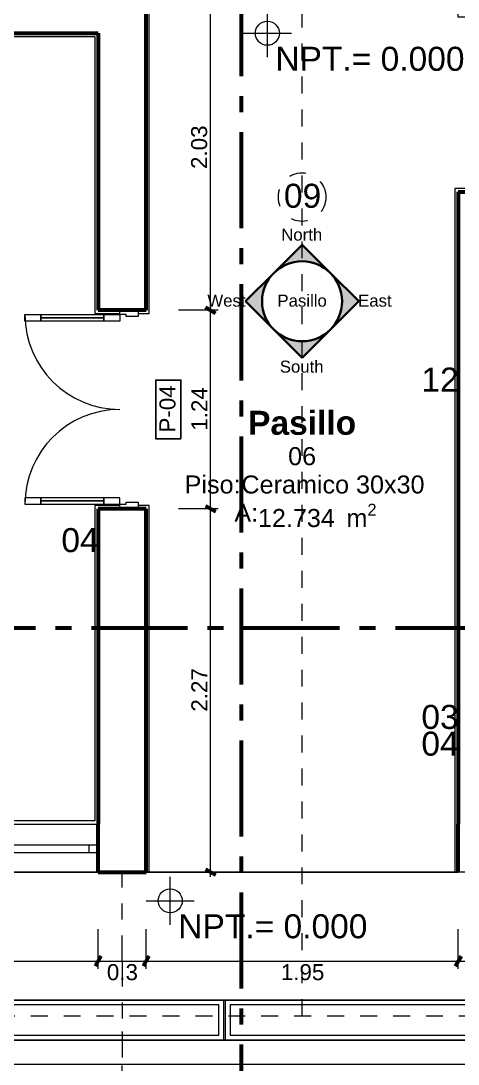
# Model space of a CAD drawing. Header units: metres. Extents: x -41 to 412, y -15 to 25.
# Drawn here: x -16.62 to -13.89, y 6.76 to 13.27 of the extents above; entities that cross this region are included whole.
import ezdxf

# ---------------------------------------------------------------- set-up
doc = ezdxf.new("R2010")
doc.units = ezdxf.units.M
doc.header["$MEASUREMENT"] = 0
for name, pattern in [('Dashed', [0.211667, 0.105833, -0.105833]), ('Dot & Dashed', [0.335139, 0.15875, -0.088194, 0, -0.088194]), ('Hidden Line', [0.15875, 0.105833, -0.052917]), ('Linea punta', [0.85, 0.6, -0.125, 0, -0.125])]:
    doc.linetypes.add(name, pattern=pattern)
for name, color, linetype in [('Annotation - Label', 7, 'Continuous'), ('Dimensioning - General', 7, 'Continuous'), ('Interior - Furniture', 7, 'Continuous'), ('Interior - Lamp', 7, 'Continuous'), ('Interior - Stair & Railing', 7, 'Continuous'), ('LOSA', 7, 'Continuous'), ('Marker - Interior Elevation', 7, 'Continuous'), ('Marker - Section', 7, 'Continuous'), ('Model Unit - Zone', 7, 'Continuous'), ('Shell - Roof', 7, 'Continuous'), ('Structural - Bearing', 7, 'Continuous'), ('Structural - Grid', 7, 'Continuous')]:
    doc.layers.add(name, color=color, linetype=linetype)
doc.styles.add('GENERATED_STYLE_1', font='')
doc.styles.add('GENERATED_STYLE_2', font='arial.ttf')
doc.styles.get('GENERATED_STYLE_1').set_extended_font_data('Arial', bold=True)
doc.dimstyles.new('GENERATED_STYLE__1', dxfattribs={"dimtxt": 0.1, "dimasz": 0.0475, "dimexe": 0.18, "dimexo": 0.2, "dimgap": 0.09, "dimtad": 3, "dimzin": 0, "dimdsep": 46, "dimtxsty": 'GENERATED_STYLE_2', "dimblk": 'ARROWHEAD_2', "dimblk1": 'ARROWHEAD_2', "dimblk2": 'ARROWHEAD_2', "dimcen": 0.09, "dimclrd": 256, "dimclre": 256, "dimclrt": 5, "dimazin": 0, "dimtfac": 1, "dimtdec": 4, "dimtmove": 0, "dimatfit": 3, "dimfxl": 1, "dimtolj": 1, "dimtzin": 0, "dimarcsym": 0})
doc.dimstyles.new('GENERATED_STYLE__2', dxfattribs={"dimtxt": 0.1, "dimasz": 0.0475, "dimexe": 0.18, "dimexo": 0.2, "dimgap": 0.09, "dimtad": 3, "dimtih": 1, "dimtoh": 1, "dimzin": 0, "dimdsep": 46, "dimtxsty": 'GENERATED_STYLE_2', "dimblk": 'ARROWHEAD_2', "dimblk1": 'ARROWHEAD_2', "dimblk2": 'ARROWHEAD_2', "dimcen": 0.09, "dimclrd": 256, "dimclre": 256, "dimclrt": 5, "dimazin": 0, "dimtfac": 1, "dimtdec": 4, "dimtmove": 0, "dimatfit": 3, "dimfxl": 1, "dimtolj": 1, "dimtzin": 0, "dimarcsym": 0})
doc.dimstyles.new('GENERATED_STYLE__3', dxfattribs={"dimtxt": 0.1, "dimasz": 0.0475, "dimexe": 0.18, "dimexo": 0.2, "dimgap": 0.09, "dimtad": 1, "dimzin": 0, "dimdsep": 46, "dimtxsty": 'GENERATED_STYLE_2', "dimblk": 'ARROWHEAD_2', "dimblk1": 'ARROWHEAD_2', "dimblk2": 'ARROWHEAD_2', "dimcen": 0.09, "dimclrd": 256, "dimclre": 256, "dimclrt": 5, "dimazin": 0, "dimtfac": 1, "dimtdec": 4, "dimtmove": 0, "dimatfit": 3, "dimfxl": 1, "dimtolj": 1, "dimtzin": 0, "dimarcsym": 0})
doc.dimstyles.new('GENERATED_STYLE__4', dxfattribs={"dimtxt": 0.1, "dimasz": 0.0475, "dimexe": 0.18, "dimexo": 0.2, "dimgap": 0.09, "dimtad": 1, "dimtih": 1, "dimtoh": 1, "dimzin": 0, "dimdsep": 46, "dimtxsty": 'GENERATED_STYLE_2', "dimblk": 'ARROWHEAD_2', "dimblk1": 'ARROWHEAD_2', "dimblk2": 'ARROWHEAD_2', "dimcen": 0.09, "dimclrd": 256, "dimclre": 256, "dimclrt": 5, "dimazin": 0, "dimtfac": 1, "dimtdec": 4, "dimtmove": 0, "dimatfit": 3, "dimfxl": 1, "dimtolj": 1, "dimtzin": 0, "dimarcsym": 0})

# ---------------------------------------------------------------- blocks, each defined once
blk = doc.blocks.new('*D2')
at = {"layer": 'Dimensioning - General', "color": 151, "linetype": 'Continuous', "lineweight": 20, "true_color": 0x80c2ff, "transparency": 16777216}
for p, q in [((-9.3981, 8.2569), (-9.645, 8.2569)), ((-9.445, 7.9569), (-9.445, 8.2569)), ((-9.3981, 7.9569), (-9.645, 7.9569)), ((-9.445, 7.9263), (-9.445, 7.9569))]:
    blk.add_line(p, q, dxfattribs=at)
at = {"layer": 'Dimensioning - General', "color": 7, "linetype": 'Continuous', "lineweight": 60, "transparency": 16777216}
for p, q in [((-9.4762, 8.275), (-9.4137, 8.2389)), ((-9.4762, 7.975), (-9.4137, 7.9389))]:
    blk.add_line(p, q, dxfattribs=at)
at = {"layer": 'Dimensioning - General', "color": 5, "lineweight": 25, "transparency": 16777216, "insert": (-9.325, 8.0118), "char_height": 0.1, "attachment_point": 7, "rotation": 90, "style": 'GENERATED_STYLE_2'}
blk.add_mtext('\\A1;0.3', dxfattribs=at)
blk = doc.blocks.new('ARROWHEAD_2')
at = {"color": 0, "linetype": 'Continuous', "lineweight": 0}
for p, q in [((0, 0), (-1, 0)), ((-0.38, -0.66), (0.38, 0.66))]:
    blk.add_line(p, q, dxfattribs=at)
blk = doc.blocks.new('*D4')
at = {"layer": 'Dimensioning - General', "color": 151, "linetype": 'Continuous', "lineweight": 20, "true_color": 0x80c2ff, "transparency": 16777216}
for p, q in [((-9.3981, 12.0069), (-9.645, 12.0069)), ((-9.445, 8.2569), (-9.445, 12.0069)), ((-9.3981, 8.2569), (-9.645, 8.2569))]:
    blk.add_line(p, q, dxfattribs=at)
at = {"layer": 'Dimensioning - General', "color": 7, "linetype": 'Continuous', "lineweight": 60, "transparency": 16777216}
for p, q in [((-9.4762, 12.025), (-9.4137, 11.9889)), ((-9.4762, 8.275), (-9.4137, 8.2389))]:
    blk.add_line(p, q, dxfattribs=at)
at = {"layer": 'Dimensioning - General', "color": 5, "lineweight": 25, "transparency": 16777216, "char_height": 0.1, "attachment_point": 7, "rotation": 90, "style": 'GENERATED_STYLE_2'}
for s, insert in [('\\A1;0.2', (-9.325, 11.7987)), ('\\A1;3.75', (-9.325, 9.9989))]:
    blk.add_mtext(s, dxfattribs=dict(at, insert=insert))
blk = doc.blocks.new('*D15')
at = {"layer": 'Dimensioning - General', "color": 151, "linetype": 'Continuous', "lineweight": 20, "true_color": 0x80c2ff, "transparency": 16777216}
for p, q in [((-19.7324, 6.5018), (-19.7324, 6.7486)), ((-15.9874, 6.5018), (-15.9874, 6.7486)), ((-19.763, 6.5486), (-19.7324, 6.5486)), ((-19.7324, 6.5486), (-15.9874, 6.5486))]:
    blk.add_line(p, q, dxfattribs=at)
at = {"layer": 'Dimensioning - General', "color": 7, "linetype": 'Continuous', "lineweight": 60, "transparency": 16777216}
for p, q in [((-19.7144, 6.5799), (-19.7504, 6.5174)), ((-15.9694, 6.5799), (-16.0054, 6.5174))]:
    blk.add_line(p, q, dxfattribs=at)
at = {"layer": 'Dimensioning - General', "color": 5, "lineweight": 25, "transparency": 16777216, "insert": (-17.9929, 6.4286), "char_height": 0.1, "attachment_point": 7, "style": 'GENERATED_STYLE_2'}
blk.add_mtext('\\A1;3.75', dxfattribs=at)
blk = doc.blocks.new('*D16')
at = {"layer": 'Dimensioning - General', "color": 151, "linetype": 'Continuous', "lineweight": 20, "true_color": 0x80c2ff, "transparency": 16777216}
for p, q in [((-15.9874, 6.5018), (-15.9874, 6.7486)), ((-13.7374, 6.5018), (-13.7374, 6.7486)), ((-15.9874, 6.5486), (-13.7374, 6.5486))]:
    blk.add_line(p, q, dxfattribs=at)
at = {"layer": 'Dimensioning - General', "color": 7, "linetype": 'Continuous', "lineweight": 60, "transparency": 16777216}
for p, q in [((-15.9694, 6.5799), (-16.0054, 6.5174)), ((-13.7194, 6.5799), (-13.7554, 6.5174))]:
    blk.add_line(p, q, dxfattribs=at)
at = {"layer": 'Dimensioning - General', "color": 5, "lineweight": 25, "transparency": 16777216, "insert": (-14.9954, 6.4286), "char_height": 0.1, "attachment_point": 7, "style": 'GENERATED_STYLE_2'}
blk.add_mtext('\\A1;2.25', dxfattribs=at)
blk = doc.blocks.new('*D19')
at = {"layer": 'Dimensioning - General', "color": 151, "linetype": 'Continuous', "lineweight": 20, "true_color": 0x80c2ff, "transparency": 16777216}
for p, q in [((-19.5824, 7.3533), (-19.5824, 7.6002)), ((-16.1374, 7.3533), (-16.1374, 7.6002)), ((-19.5824, 7.4002), (-16.1374, 7.4002))]:
    blk.add_line(p, q, dxfattribs=at)
at = {"layer": 'Dimensioning - General', "color": 7, "linetype": 'Continuous', "lineweight": 60, "transparency": 16777216}
for p, q in [((-19.5644, 7.4314), (-19.6004, 7.3689)), ((-16.1194, 7.4314), (-16.1554, 7.3689))]:
    blk.add_line(p, q, dxfattribs=at)
at = {"layer": 'Dimensioning - General', "color": 5, "lineweight": 25, "transparency": 16777216, "insert": (-17.9929, 7.2802), "char_height": 0.1, "attachment_point": 7, "style": 'GENERATED_STYLE_2'}
blk.add_mtext('\\A1;3.45', dxfattribs=at)
blk = doc.blocks.new('*D20')
at = {"layer": 'Dimensioning - General', "color": 151, "linetype": 'Continuous', "lineweight": 20, "true_color": 0x80c2ff, "transparency": 16777216}
for p, q in [((-16.1374, 7.3533), (-16.1374, 7.6002)), ((-15.8374, 7.3533), (-15.8374, 7.6002)), ((-16.1374, 7.4002), (-15.8374, 7.4002))]:
    blk.add_line(p, q, dxfattribs=at)
at = {"layer": 'Dimensioning - General', "color": 7, "linetype": 'Continuous', "lineweight": 60, "transparency": 16777216}
for p, q in [((-16.1194, 7.4314), (-16.1554, 7.3689)), ((-15.8194, 7.4314), (-15.8554, 7.3689))]:
    blk.add_line(p, q, dxfattribs=at)
at = {"layer": 'Dimensioning - General', "color": 5, "lineweight": 25, "transparency": 16777216, "insert": (-16.0825, 7.2802), "char_height": 0.1, "attachment_point": 7, "style": 'GENERATED_STYLE_2'}
blk.add_mtext('\\A1;0.3', dxfattribs=at)
blk = doc.blocks.new('*D21')
at = {"layer": 'Dimensioning - General', "color": 151, "linetype": 'Continuous', "lineweight": 20, "true_color": 0x80c2ff, "transparency": 16777216}
for p, q in [((-15.8374, 7.3533), (-15.8374, 7.6002)), ((-13.8874, 7.3533), (-13.8874, 7.6002)), ((-15.8374, 7.4002), (-13.8874, 7.4002))]:
    blk.add_line(p, q, dxfattribs=at)
at = {"layer": 'Dimensioning - General', "color": 7, "linetype": 'Continuous', "lineweight": 60, "transparency": 16777216}
for p, q in [((-15.8194, 7.4314), (-15.8554, 7.3689)), ((-13.8694, 7.4314), (-13.9054, 7.3689))]:
    blk.add_line(p, q, dxfattribs=at)
at = {"layer": 'Dimensioning - General', "color": 5, "lineweight": 25, "transparency": 16777216, "insert": (-14.9954, 7.2802), "char_height": 0.1, "attachment_point": 7, "style": 'GENERATED_STYLE_2'}
blk.add_mtext('\\A1;1.95', dxfattribs=at)
blk = doc.blocks.new('*D22')
at = {"layer": 'Dimensioning - General', "color": 151, "linetype": 'Continuous', "lineweight": 20, "true_color": 0x80c2ff, "transparency": 16777216}
for p, q in [((-13.8874, 7.3533), (-13.8874, 7.6002)), ((-13.5874, 7.3533), (-13.5874, 7.6002)), ((-13.8874, 7.4002), (-13.5874, 7.4002))]:
    blk.add_line(p, q, dxfattribs=at)
at = {"layer": 'Dimensioning - General', "color": 7, "linetype": 'Continuous', "lineweight": 60, "transparency": 16777216}
for p, q in [((-13.8694, 7.4314), (-13.9054, 7.3689)), ((-13.5694, 7.4314), (-13.6054, 7.3689))]:
    blk.add_line(p, q, dxfattribs=at)
at = {"layer": 'Dimensioning - General', "color": 5, "lineweight": 25, "transparency": 16777216, "insert": (-13.8325, 7.2802), "char_height": 0.1, "attachment_point": 7, "style": 'GENERATED_STYLE_2'}
blk.add_mtext('\\A1;0.3', dxfattribs=at)
blk = doc.blocks.new('*D25')
at = {"layer": 'Dimensioning - General', "color": 151, "linetype": 'Continuous', "lineweight": 20, "true_color": 0x80c2ff, "transparency": 16777216}
for p, q in [((-19.8824, 6.6547), (-19.8824, 6.9016)), ((-9.8424, 6.6547), (-9.8424, 6.9016)), ((-19.913, 6.7016), (-19.8824, 6.7016)), ((-19.8824, 6.7016), (-9.8424, 6.7016)), ((-9.8424, 6.7016), (-9.8118, 6.7016))]:
    blk.add_line(p, q, dxfattribs=at)
at = {"layer": 'Dimensioning - General', "color": 7, "linetype": 'Continuous', "lineweight": 60, "transparency": 16777216}
for p, q in [((-19.8644, 6.7328), (-19.9004, 6.6703)), ((-9.8604, 6.6703), (-9.8244, 6.7328))]:
    blk.add_line(p, q, dxfattribs=at)
at = {"layer": 'Dimensioning - General', "color": 5, "lineweight": 25, "transparency": 16777216, "insert": (-15.0334, 6.5816), "char_height": 0.1, "attachment_point": 7, "style": 'GENERATED_STYLE_2'}
blk.add_mtext('\\A1;10.04', dxfattribs=at)
blk = doc.blocks.new('*D26')
at = {"layer": 'Dimensioning - General', "color": 151, "linetype": 'Continuous', "lineweight": 20, "true_color": 0x80c2ff, "transparency": 16777216}
for p, q in [((-20.0599, 8.2569), (-20.3068, 8.2569)), ((-20.2599, 7.9569), (-20.2599, 8.2569)), ((-20.0599, 7.9569), (-20.3068, 7.9569)), ((-20.2599, 7.9263), (-20.2599, 7.9569))]:
    blk.add_line(p, q, dxfattribs=at)
at = {"layer": 'Dimensioning - General', "color": 7, "linetype": 'Continuous', "lineweight": 60, "transparency": 16777216}
for p, q in [((-20.2912, 8.275), (-20.2287, 8.2389)), ((-20.2912, 7.975), (-20.2287, 7.9389))]:
    blk.add_line(p, q, dxfattribs=at)
at = {"layer": 'Dimensioning - General', "color": 5, "lineweight": 25, "transparency": 16777216, "insert": (-20.2799, 8.0118), "char_height": 0.1, "attachment_point": 7, "rotation": 90, "style": 'GENERATED_STYLE_2'}
blk.add_mtext('\\A1;0.3', dxfattribs=at)
blk = doc.blocks.new('*D27')
at = {"layer": 'Dimensioning - General', "color": 7, "linetype": 'Continuous', "lineweight": 60, "transparency": 16777216}
for p, q in [((-20.2912, 11.225), (-20.2287, 11.1889)), ((-20.2912, 8.275), (-20.2287, 8.2389))]:
    blk.add_line(p, q, dxfattribs=at)
at = {"layer": 'Dimensioning - General', "color": 151, "linetype": 'Continuous', "lineweight": 20, "true_color": 0x80c2ff, "transparency": 16777216}
for p, q in [((-20.0599, 11.2069), (-20.3068, 11.2069)), ((-20.2599, 8.2569), (-20.2599, 11.2069)), ((-20.0599, 8.2569), (-20.3068, 8.2569))]:
    blk.add_line(p, q, dxfattribs=at)
at = {"layer": 'Dimensioning - General', "color": 5, "lineweight": 25, "transparency": 16777216, "insert": (-20.2799, 9.5989), "char_height": 0.1, "attachment_point": 7, "rotation": 90, "style": 'GENERATED_STYLE_2'}
blk.add_mtext('\\A1;2.95', dxfattribs=at)
blk = doc.blocks.new('*D34')
at = {"layer": 'Dimensioning - General', "color": 7, "linetype": 'Continuous', "lineweight": 60, "transparency": 16777216}
for p, q in [((-14.7744, 17.4711), (-14.8104, 17.4086)), ((-13.8694, 17.4711), (-13.9054, 17.4086))]:
    blk.add_line(p, q, dxfattribs=at)
at = {"layer": 'Dimensioning - General', "color": 151, "linetype": 'Continuous', "lineweight": 20, "true_color": 0x80c2ff, "transparency": 16777216}
for p, q in [((-14.7924, 17.2399), (-14.7924, 17.4867)), ((-13.8874, 17.2399), (-13.8874, 17.4867)), ((-14.823, 17.4399), (-14.7924, 17.4399)), ((-14.7924, 17.4399), (-13.8874, 17.4399))]:
    blk.add_line(p, q, dxfattribs=at)
at = {"layer": 'Dimensioning - General', "color": 5, "lineweight": 25, "transparency": 16777216, "insert": (-14.4729, 17.4599), "char_height": 0.1, "attachment_point": 7, "style": 'GENERATED_STYLE_2'}
blk.add_mtext('\\A1;0.91', dxfattribs=at)
blk = doc.blocks.new('*D35')
at = {"layer": 'Dimensioning - General', "color": 7, "linetype": 'Continuous', "lineweight": 60, "transparency": 16777216}
for p, q in [((-13.8694, 17.4711), (-13.9054, 17.4086)), ((-13.5694, 17.4711), (-13.6054, 17.4086))]:
    blk.add_line(p, q, dxfattribs=at)
at = {"layer": 'Dimensioning - General', "color": 151, "linetype": 'Continuous', "lineweight": 20, "true_color": 0x80c2ff, "transparency": 16777216}
for p, q in [((-13.8874, 17.2399), (-13.8874, 17.4867)), ((-13.5874, 17.2399), (-13.5874, 17.4867)), ((-13.8874, 17.4399), (-13.5874, 17.4399))]:
    blk.add_line(p, q, dxfattribs=at)
at = {"layer": 'Dimensioning - General', "color": 5, "lineweight": 25, "transparency": 16777216, "insert": (-13.8325, 17.4599), "char_height": 0.1, "attachment_point": 7, "style": 'GENERATED_STYLE_2'}
blk.add_mtext('\\A1;0.3', dxfattribs=at)
blk = doc.blocks.new('*D40')
at = {"layer": 'Dimensioning - General', "color": 7, "linetype": 'Continuous', "lineweight": 60, "transparency": 16777216}
for p, q in [((-15.466, 10.245), (-15.4035, 10.2089)), ((-15.466, 7.975), (-15.4035, 7.9389))]:
    blk.add_line(p, q, dxfattribs=at)
at = {"layer": 'Dimensioning - General', "color": 151, "linetype": 'Continuous', "lineweight": 20, "true_color": 0x80c2ff, "transparency": 16777216}
for p, q in [((-15.3879, 10.2269), (-15.6347, 10.2269)), ((-15.4347, 7.9569), (-15.4347, 10.2269)), ((-15.3879, 7.9569), (-15.6347, 7.9569)), ((-15.4347, 7.9263), (-15.4347, 7.9569))]:
    blk.add_line(p, q, dxfattribs=at)
at = {"layer": 'Dimensioning - General', "color": 5, "lineweight": 25, "transparency": 16777216, "insert": (-15.4547, 8.9589), "char_height": 0.1, "attachment_point": 7, "rotation": 90, "style": 'GENERATED_STYLE_2'}
blk.add_mtext('\\A1;2.27', dxfattribs=at)
blk = doc.blocks.new('*D41')
at = {"layer": 'Dimensioning - General', "color": 7, "linetype": 'Continuous', "lineweight": 60, "transparency": 16777216}
for p, q in [((-15.466, 11.485), (-15.4035, 11.4489)), ((-15.466, 10.245), (-15.4035, 10.2089))]:
    blk.add_line(p, q, dxfattribs=at)
at = {"layer": 'Dimensioning - General', "color": 151, "linetype": 'Continuous', "lineweight": 20, "true_color": 0x80c2ff, "transparency": 16777216}
for p, q in [((-15.3879, 11.4669), (-15.6347, 11.4669)), ((-15.4347, 10.2269), (-15.4347, 11.4669)), ((-15.3879, 10.2269), (-15.6347, 10.2269))]:
    blk.add_line(p, q, dxfattribs=at)
at = {"layer": 'Dimensioning - General', "color": 5, "lineweight": 25, "transparency": 16777216, "insert": (-15.4547, 10.7139), "char_height": 0.1, "attachment_point": 7, "rotation": 90, "style": 'GENERATED_STYLE_2'}
blk.add_mtext('\\A1;1.24', dxfattribs=at)
blk = doc.blocks.new('*D42')
at = {"layer": 'Dimensioning - General', "color": 151, "linetype": 'Continuous', "lineweight": 20, "true_color": 0x80c2ff, "transparency": 16777216}
for p, q in [((-15.3879, 13.4969), (-15.6347, 13.4969)), ((-15.4347, 11.4669), (-15.4347, 13.4969)), ((-15.3879, 11.4669), (-15.6347, 11.4669))]:
    blk.add_line(p, q, dxfattribs=at)
at = {"layer": 'Dimensioning - General', "color": 7, "linetype": 'Continuous', "lineweight": 60, "transparency": 16777216}
for p, q in [((-15.466, 13.515), (-15.4035, 13.4789)), ((-15.466, 11.485), (-15.4035, 11.4489))]:
    blk.add_line(p, q, dxfattribs=at)
at = {"layer": 'Dimensioning - General', "color": 5, "lineweight": 25, "transparency": 16777216, "insert": (-15.4547, 12.3489), "char_height": 0.1, "attachment_point": 7, "rotation": 90, "style": 'GENERATED_STYLE_2'}
blk.add_mtext('\\A1;2.03', dxfattribs=at)

msp = doc.modelspace()

# ---------------------------------------------------------------- hatches: boundary and pattern name
at = {"layer": 'Marker - Interior Elevation', "linetype": 'Continuous', "lineweight": 35, "true_color": 0x40a5ff}
for points in [[(-14.6856, 11.6991), (-14.8624, 11.8759), (-15.0392, 11.6991, -0.414214)], [(-15.0392, 11.6991), (-15.216, 11.5224), (-15.0392, 11.3456, -0.414214)], [(-14.6856, 11.3456), (-14.5089, 11.5224), (-14.6856, 11.6991, -0.414214)], [(-15.0392, 11.3456), (-14.8624, 11.1688), (-14.6856, 11.3456, -0.414214)]]:
    msp.add_hatch(color=161, dxfattribs=at).paths.add_polyline_path(points)

# ---------------------------------------------------------------- linework, layer by layer
at = {"layer": 'Interior - Furniture', "color": 7, "linetype": 'Continuous', "lineweight": 13}
for p, q in [((-15.0797, 13.0467), (-15.0797, 13.3467)), ((-15.2297, 13.1967), (-14.9297, 13.1967)), ((-15.6864, 7.6274), (-15.6864, 7.9274)), ((-15.8364, 7.7774), (-15.5364, 7.7774)), ((-9.1424, 7.1569), (-23.1744, 7.1569)), ((-23.1744, 6.9069), (-9.1424, 6.9069)), ((-23.2244, 6.7568), (-9.0424, 6.7572))]:
    msp.add_line(p, q, dxfattribs=at)
at = {"layer": 'Interior - Furniture', "color": 55, "linetype": 'Continuous', "lineweight": 13, "true_color": 0xa2a233}
for p, q in [((-13.8904, 11.0845), (-13.8904, 11.0847)), ((-13.8874, 11.0847), (-13.8904, 11.0847)), ((-13.8904, 11.0839), (-13.8904, 11.0845)), ((-13.8904, 11.083), (-13.8904, 11.0839)), ((-13.8904, 11.0818), (-13.8904, 11.083)), ((-13.8904, 11.0803), (-13.8904, 11.0818)), ((-13.8904, 11.0785), (-13.8904, 11.0803)), ((-13.8874, 11.0845), (-13.8874, 11.0847)), ((-13.8874, 11.0839), (-13.8874, 11.0845)), ((-13.8874, 11.083), (-13.8874, 11.0839)), ((-13.8874, 11.0818), (-13.8874, 11.083)), ((-13.8874, 11.0803), (-13.8874, 11.0818)), ((-13.8874, 11.0785), (-13.8874, 11.0803)), ((-13.8914, 11.0595), (-13.8914, 11.0255)), ((-13.8914, 11.0595), (-13.8904, 11.0595)), ((-13.8914, 11.0255), (-13.8904, 11.0255)), ((-13.8914, 11.0235), (-13.8914, 10.9895)), ((-13.8914, 11.0235), (-13.8904, 11.0235)), ((-13.8904, 11.0766), (-13.8904, 11.0785)), ((-13.8904, 11.0747), (-13.8904, 11.0766)), ((-13.8904, 10.9747), (-13.8904, 11.0747)), ((-13.8874, 11.0747), (-13.8904, 11.0747)), ((-13.8904, 11.0595), (-13.8904, 11.0255)), ((-13.8904, 11.0235), (-13.8904, 10.9895)), ((-13.8874, 11.0766), (-13.8874, 11.0785)), ((-13.8874, 11.0747), (-13.8874, 11.0766)), ((-13.8874, 10.9747), (-13.8874, 11.0747)), ((-13.8914, 10.9895), (-13.8904, 10.9895)), ((-13.8904, 10.9727), (-13.8904, 10.9747)), ((-13.8874, 10.9747), (-13.8904, 10.9747)), ((-13.8904, 10.9709), (-13.8904, 10.9727)), ((-13.8904, 10.9691), (-13.8904, 10.9709)), ((-13.8904, 10.9676), (-13.8904, 10.9691)), ((-13.8904, 10.9664), (-13.8904, 10.9676)), ((-13.8904, 10.9655), (-13.8904, 10.9664)), ((-13.8904, 10.9649), (-13.8904, 10.9655)), ((-13.8904, 10.9647), (-13.8904, 10.9649)), ((-13.8874, 10.9647), (-13.8904, 10.9647)), ((-13.8874, 10.9727), (-13.8874, 10.9747)), ((-13.8874, 10.9709), (-13.8874, 10.9727)), ((-13.8874, 10.9691), (-13.8874, 10.9709)), ((-13.8874, 10.9676), (-13.8874, 10.9691)), ((-13.8874, 10.9664), (-13.8874, 10.9676)), ((-13.8874, 10.9655), (-13.8874, 10.9664)), ((-13.8874, 10.9649), (-13.8874, 10.9655)), ((-13.8874, 10.9647), (-13.8874, 10.9649)), ((-16.1414, 10.0419), (-16.1414, 10.0019)), ((-16.1414, 10.0419), (-16.1404, 10.0419)), ((-16.1404, 10.0619), (-16.1404, 10.0621)), ((-16.1374, 10.0621), (-16.1404, 10.0621)), ((-16.1404, 10.0613), (-16.1404, 10.0619)), ((-16.1404, 10.0604), (-16.1404, 10.0613)), ((-16.1404, 10.0591), (-16.1404, 10.0604)), ((-16.1404, 10.0576), (-16.1404, 10.0591)), ((-16.1404, 10.0559), (-16.1404, 10.0576)), ((-16.1404, 10.054), (-16.1404, 10.0559)), ((-16.1404, 10.0521), (-16.1404, 10.054)), ((-16.1404, 9.9921), (-16.1404, 10.0521)), ((-16.1374, 10.0521), (-16.1404, 10.0521)), ((-16.1374, 10.0619), (-16.1374, 10.0621)), ((-16.1374, 10.0613), (-16.1374, 10.0619)), ((-16.1374, 10.0604), (-16.1374, 10.0613)), ((-16.1374, 10.0591), (-16.1374, 10.0604)), ((-16.1374, 10.0576), (-16.1374, 10.0591)), ((-16.1374, 10.0559), (-16.1374, 10.0576)), ((-16.1374, 10.054), (-16.1374, 10.0559)), ((-16.1374, 10.0521), (-16.1374, 10.054)), ((-16.1374, 9.9921), (-16.1374, 10.0521)), ((-16.1414, 10.0019), (-16.1404, 10.0019)), ((-16.1404, 9.9901), (-16.1404, 9.9921)), ((-16.1374, 9.9921), (-16.1404, 9.9921)), ((-16.1404, 9.9882), (-16.1404, 9.9901)), ((-16.1404, 9.9865), (-16.1404, 9.9882)), ((-16.1404, 9.985), (-16.1404, 9.9865)), ((-16.1404, 9.9838), (-16.1404, 9.985)), ((-16.1404, 9.9828), (-16.1404, 9.9838)), ((-16.1404, 9.9823), (-16.1404, 9.9828)), ((-16.1404, 9.9821), (-16.1404, 9.9823)), ((-16.1374, 9.9821), (-16.1404, 9.9821)), ((-16.1374, 9.9901), (-16.1374, 9.9921)), ((-16.1374, 9.9882), (-16.1374, 9.9901)), ((-16.1374, 9.9865), (-16.1374, 9.9882)), ((-16.1374, 9.985), (-16.1374, 9.9865)), ((-16.1374, 9.9838), (-16.1374, 9.985)), ((-16.1374, 9.9828), (-16.1374, 9.9838)), ((-16.1374, 9.9823), (-16.1374, 9.9828)), ((-16.1374, 9.9821), (-16.1374, 9.9823)), ((-13.8914, 8.9373), (-13.8914, 8.8973)), ((-13.8914, 8.9373), (-13.8904, 8.9373)), ((-13.8904, 8.9573), (-13.8904, 8.9575)), ((-13.8874, 8.9575), (-13.8904, 8.9575)), ((-13.8904, 8.9567), (-13.8904, 8.9573)), ((-13.8904, 8.9558), (-13.8904, 8.9567)), ((-13.8904, 8.9545), (-13.8904, 8.9558)), ((-13.8904, 8.953), (-13.8904, 8.9545)), ((-13.8904, 8.9513), (-13.8904, 8.953)), ((-13.8904, 8.9494), (-13.8904, 8.9513)), ((-13.8904, 8.9475), (-13.8904, 8.9494)), ((-13.8904, 8.8875), (-13.8904, 8.9475)), ((-13.8874, 8.9475), (-13.8904, 8.9475)), ((-13.8874, 8.9573), (-13.8874, 8.9575)), ((-13.8874, 8.9567), (-13.8874, 8.9573)), ((-13.8874, 8.9558), (-13.8874, 8.9567)), ((-13.8874, 8.9545), (-13.8874, 8.9558)), ((-13.8874, 8.953), (-13.8874, 8.9545)), ((-13.8874, 8.9513), (-13.8874, 8.953)), ((-13.8874, 8.9494), (-13.8874, 8.9513)), ((-13.8874, 8.9475), (-13.8874, 8.9494)), ((-13.8874, 8.8875), (-13.8874, 8.9475)), ((-13.8914, 8.8973), (-13.8904, 8.8973)), ((-13.8904, 8.8855), (-13.8904, 8.8875)), ((-13.8874, 8.8875), (-13.8904, 8.8875)), ((-13.8904, 8.8836), (-13.8904, 8.8855)), ((-13.8904, 8.8819), (-13.8904, 8.8836)), ((-13.8904, 8.8804), (-13.8904, 8.8819)), ((-13.8904, 8.8792), (-13.8904, 8.8804)), ((-13.8904, 8.8782), (-13.8904, 8.8792)), ((-13.8904, 8.8777), (-13.8904, 8.8782)), ((-13.8904, 8.8775), (-13.8904, 8.8777)), ((-13.8874, 8.8775), (-13.8904, 8.8775)), ((-13.8874, 8.8855), (-13.8874, 8.8875)), ((-13.8874, 8.8836), (-13.8874, 8.8855)), ((-13.8874, 8.8819), (-13.8874, 8.8836)), ((-13.8874, 8.8804), (-13.8874, 8.8819)), ((-13.8874, 8.8792), (-13.8874, 8.8804)), ((-13.8874, 8.8782), (-13.8874, 8.8792)), ((-13.8874, 8.8777), (-13.8874, 8.8782)), ((-13.8874, 8.8775), (-13.8874, 8.8777)), ((-13.8914, 8.7703), (-13.8914, 8.7303)), ((-13.8914, 8.7703), (-13.8904, 8.7703)), ((-13.8904, 8.7902), (-13.8904, 8.7904)), ((-13.8874, 8.7904), (-13.8904, 8.7904)), ((-13.8904, 8.7897), (-13.8904, 8.7902)), ((-13.8904, 8.7888), (-13.8904, 8.7897)), ((-13.8904, 8.7875), (-13.8904, 8.7888)), ((-13.8904, 8.786), (-13.8904, 8.7875)), ((-13.8904, 8.7843), (-13.8904, 8.786)), ((-13.8904, 8.7824), (-13.8904, 8.7843)), ((-13.8904, 8.7804), (-13.8904, 8.7824)), ((-13.8904, 8.7204), (-13.8904, 8.7804)), ((-13.8874, 8.7804), (-13.8904, 8.7804)), ((-13.8874, 8.7902), (-13.8874, 8.7904)), ((-13.8874, 8.7897), (-13.8874, 8.7902)), ((-13.8874, 8.7888), (-13.8874, 8.7897)), ((-13.8874, 8.7875), (-13.8874, 8.7888)), ((-13.8874, 8.786), (-13.8874, 8.7875)), ((-13.8874, 8.7843), (-13.8874, 8.786)), ((-13.8874, 8.7824), (-13.8874, 8.7843)), ((-13.8874, 8.7804), (-13.8874, 8.7824)), ((-13.8874, 8.7204), (-13.8874, 8.7804)), ((-13.8914, 8.7303), (-13.8904, 8.7303)), ((-13.8904, 8.7185), (-13.8904, 8.7204)), ((-13.8874, 8.7204), (-13.8904, 8.7204)), ((-13.8904, 8.7166), (-13.8904, 8.7185)), ((-13.8904, 8.7149), (-13.8904, 8.7166)), ((-13.8904, 8.7134), (-13.8904, 8.7149)), ((-13.8904, 8.7121), (-13.8904, 8.7134)), ((-13.8904, 8.7112), (-13.8904, 8.7121)), ((-13.8904, 8.7106), (-13.8904, 8.7112)), ((-13.8904, 8.7104), (-13.8904, 8.7106)), ((-13.8874, 8.7104), (-13.8904, 8.7104)), ((-13.8874, 8.7185), (-13.8874, 8.7204)), ((-13.8874, 8.7166), (-13.8874, 8.7185)), ((-13.8874, 8.7149), (-13.8874, 8.7166)), ((-13.8874, 8.7134), (-13.8874, 8.7149)), ((-13.8874, 8.7121), (-13.8874, 8.7134)), ((-13.8874, 8.7112), (-13.8874, 8.7121)), ((-13.8874, 8.7106), (-13.8874, 8.7112)), ((-13.8874, 8.7104), (-13.8874, 8.7106))]:
    msp.add_line(p, q, dxfattribs=at)
at = {"layer": 'Interior - Furniture', "color": 251, "linetype": 'Continuous', "lineweight": 20, "true_color": 0x6a6a6a}
msp.add_line((-20.6824, 6.7569), (-9.0424, 6.7569), dxfattribs=at)
at = {"layer": 'Interior - Furniture', "color": 7, "linetype": 'Continuous', "lineweight": 13}
for centre in [(-15.0797, 13.1967), (-15.6864, 7.7774)]:
    msp.add_circle(centre, 0.075, dxfattribs=at)
at = {"layer": 'Interior - Lamp', "color": 2, "linetype": 'Dashed', "lineweight": 13, "true_color": 0xffeb28, "flags": 128}
msp.add_lwpolyline([(-14.7124, 12.1733, 1), (-15.0124, 12.1733, 1)], format="xyb", close=True, dxfattribs=at)
at = {"layer": 'Interior - Stair & Railing', "color": 161, "linetype": 'Continuous', "lineweight": 13, "true_color": 0xaaaaff}
for p, q in [((-15.8374, 13.4969), (-15.8374, 11.4669)), ((-15.8174, 11.4469), (-15.8174, 13.5169)), ((-16.1374, 13.1969), (-19.5824, 13.1969)), ((-19.5624, 13.1769), (-16.1574, 13.1769)), ((-16.1574, 13.1769), (-16.1574, 11.4469)), ((-16.1374, 11.4669), (-16.1374, 13.1969)), ((-13.9074, 12.2269), (-13.9074, 7.9569)), ((-13.5674, 12.2269), (-13.9074, 12.2269)), ((-13.8874, 7.9569), (-13.8874, 12.2069)), ((-13.8874, 12.2069), (-13.5874, 12.2069)), ((-16.1574, 11.4469), (-16.0024, 11.4469)), ((-16.0024, 11.4669), (-16.1374, 11.4669)), ((-16.0024, 11.4469), (-16.0024, 11.4669)), ((-15.8374, 11.4669), (-15.8874, 11.4669)), ((-15.8874, 11.4669), (-15.8874, 11.4469)), ((-15.8874, 11.4469), (-15.8174, 11.4469)), ((-16.1574, 10.2469), (-16.1574, 8.2769)), ((-16.0024, 10.2469), (-16.1574, 10.2469)), ((-16.0024, 10.2269), (-16.0024, 10.2469)), ((-15.8874, 10.2469), (-15.8874, 10.2269)), ((-15.8174, 10.2469), (-15.8874, 10.2469)), ((-15.8174, 7.9569), (-15.8174, 10.2469)), ((-16.1374, 8.2569), (-16.1374, 10.2269)), ((-16.1374, 10.2269), (-16.0024, 10.2269)), ((-15.8874, 10.2269), (-15.8374, 10.2269)), ((-15.8374, 10.2269), (-15.8374, 7.9569)), ((-19.5824, 8.2569), (-16.1374, 8.2569)), ((-16.1574, 8.2769), (-19.5624, 8.2769)), ((-15.8374, 7.9569), (-15.8174, 7.9569)), ((-13.9074, 7.9569), (-13.8874, 7.9569))]:
    msp.add_line(p, q, dxfattribs=at)
at = {"layer": 'LOSA', "color": 7, "linetype": 'Continuous', "lineweight": 13, "flags": 128}
for points in [[(-17.4124, 6.9069), (-15.3524, 6.9069), (-15.3524, 7.1569), (-17.4124, 7.1569)], [(-17.3824, 6.9369), (-15.3824, 6.9369), (-15.3824, 7.1269), (-17.3824, 7.1269)], [(-17.3824, 7.1269), (-17.3824, 6.9369), (-15.3824, 6.9369), (-15.3824, 7.1269)], [(-15.3424, 6.9069), (-13.2824, 6.9069), (-13.2824, 7.1569), (-15.3424, 7.1569)], [(-15.3124, 6.9369), (-13.3124, 6.9369), (-13.3124, 7.1269), (-15.3124, 7.1269)], [(-15.3124, 7.1269), (-15.3124, 6.9369), (-13.3124, 6.9369), (-13.3124, 7.1269)]]:
    msp.add_lwpolyline(points, close=True, dxfattribs=at)
at = {"layer": 'Marker - Interior Elevation', "color": 161, "linetype": 'Continuous', "lineweight": 35, "true_color": 0x40a5ff}
for p, q in [((-14.8624, 11.8759), (-15.0392, 11.6991)), ((-14.6856, 11.6991), (-14.8624, 11.8759)), ((-15.0392, 11.6991), (-15.216, 11.5224)), ((-14.5089, 11.5224), (-14.6856, 11.6991)), ((-15.216, 11.5224), (-15.0392, 11.3456)), ((-14.6856, 11.3456), (-14.5089, 11.5224)), ((-15.0392, 11.3456), (-14.8624, 11.1688)), ((-14.8624, 11.1688), (-14.6856, 11.3456))]:
    msp.add_line(p, q, dxfattribs=at)
at = {"layer": 'Marker - Interior Elevation', "color": 161, "linetype": 'Continuous', "lineweight": 35, "true_color": 0x40a5ff, "flags": 128}
msp.add_lwpolyline([(-14.6124, 11.5224, 1), (-15.1124, 11.5224, 1)], format="xyb", close=True, dxfattribs=at)
at = {"layer": 'Marker - Section', "color": 7, "linetype": 'Linea punta', "lineweight": 60}
for p, q in [((-15.2424, 21.1286), (-15.2424, 6.5569)), ((-20.9285, 9.4827), (-8.5107, 9.4827))]:
    msp.add_line(p, q, dxfattribs=at)
at = {"layer": 'Shell - Roof', "color": 23, "linetype": 'Hidden Line', "lineweight": 13, "true_color": 0xbf8080, "flags": 128}
for points in [[(-14.8624, 7.0569), (-14.8624, 17.9069)], [(-9.0424, 7.0569), (-14.8624, 7.0569), (-20.6824, 7.0569)]]:
    msp.add_lwpolyline(points, dxfattribs=at)
at = {"layer": 'Structural - Bearing', "color": 7, "linetype": 'Continuous', "lineweight": 60}
for p, q in [((-13.8874, 12.2069), (-13.5874, 12.2069)), ((-13.8874, 12.2069), (-13.5874, 12.2069)), ((-16.0024, 11.4669), (-16.1374, 11.4669)), ((-16.0024, 11.4669), (-16.1374, 11.4669)), ((-15.8874, 11.4669), (-16.0024, 11.4669)), ((-15.8874, 11.4669), (-16.0024, 11.4669)), ((-15.8874, 11.4669), (-16.0024, 11.4669)), ((-15.8374, 11.4669), (-15.8874, 11.4669)), ((-15.8374, 11.4669), (-15.8874, 11.4669)), ((-16.0024, 10.2269), (-16.1374, 10.2269)), ((-16.0024, 10.2269), (-16.1374, 10.2269)), ((-15.8874, 10.2269), (-16.0024, 10.2269)), ((-15.8874, 10.2269), (-16.0024, 10.2269)), ((-15.8874, 10.2269), (-16.0024, 10.2269)), ((-15.8374, 10.2269), (-15.8874, 10.2269)), ((-15.8374, 10.2269), (-15.8874, 10.2269)), ((-16.1374, 8.1269), (-16.1374, 8.2569)), ((-16.1374, 8.1269), (-16.1374, 8.2569)), ((-15.8374, 7.9569), (-15.8374, 8.2569)), ((-15.8374, 7.9569), (-15.8374, 8.2569)), ((-13.8874, 7.9569), (-13.8874, 8.2569)), ((-13.8874, 7.9569), (-13.8874, 8.2569)), ((-16.1374, 8.0769), (-16.1374, 8.1269)), ((-16.1374, 8.0769), (-16.1374, 8.1269)), ((-16.1374, 8.0769), (-16.1374, 8.1269)), ((-16.1374, 7.9569), (-16.1374, 8.0769)), ((-16.1374, 7.9569), (-16.1374, 8.0769))]:
    msp.add_line(p, q, dxfattribs=at)
at = {"layer": 'Structural - Bearing', "color": 30, "linetype": 'Continuous', "lineweight": 18, "true_color": 0xff6600}
for p, q in [((-16.5944, 11.4389), (-16.4944, 11.4389)), ((-16.5944, 11.3989), (-16.5944, 11.4389)), ((-16.4944, 11.4389), (-16.4944, 11.3989)), ((-16.4944, 11.4189), (-16.1024, 11.4189)), ((-16.1024, 11.3989), (-16.1024, 11.4389)), ((-16.1024, 11.4389), (-16.0024, 11.4389)), ((-16.0024, 11.4389), (-16.0024, 11.3989)), ((-16.4944, 11.3989), (-16.5944, 11.3989)), ((-16.0024, 11.3989), (-16.1024, 11.3989)), ((-16.4944, 10.2949), (-16.5944, 10.2949)), ((-16.5944, 10.2949), (-16.5944, 10.2549)), ((-16.5944, 10.2549), (-16.4944, 10.2549)), ((-16.4944, 10.2549), (-16.4944, 10.2949)), ((-16.4944, 10.2749), (-16.1024, 10.2749)), ((-16.0024, 10.2949), (-16.1024, 10.2949)), ((-16.1024, 10.2949), (-16.1024, 10.2549)), ((-16.1024, 10.2549), (-16.0024, 10.2549)), ((-16.0024, 10.2549), (-16.0024, 10.2949)), ((-17.8774, 8.2569), (-16.1374, 8.2569)), ((-16.6991, 8.1269), (-16.1924, 8.1269)), ((-16.1924, 8.0769), (-16.6991, 8.0769)), ((-17.8774, 7.9569), (-16.1374, 7.9569))]:
    msp.add_line(p, q, dxfattribs=at)
at = {"layer": 'Structural - Bearing', "color": 30, "linetype": 'Continuous', "lineweight": 20, "true_color": 0xff6600}
for p, q in [((-16.0024, 11.4389), (-16.0024, 11.4669)), ((-16.0024, 11.4669), (-15.8874, 11.4669)), ((-15.9624, 11.4389), (-16.0024, 11.4389)), ((-15.9624, 11.4269), (-15.9624, 11.4389)), ((-15.8874, 11.4269), (-15.9624, 11.4269)), ((-15.8874, 11.4669), (-15.8874, 11.4269)), ((-16.0024, 10.2269), (-16.0024, 10.2549)), ((-16.0024, 10.2549), (-15.9624, 10.2549)), ((-15.9624, 10.2549), (-15.9624, 10.2669)), ((-15.9624, 10.2669), (-15.8874, 10.2669)), ((-15.8874, 10.2669), (-15.8874, 10.2269)), ((-15.8874, 10.2269), (-16.0024, 10.2269)), ((-16.1924, 8.0769), (-16.1924, 8.1269)), ((-16.1924, 8.1269), (-16.1374, 8.1269)), ((-16.1374, 8.0769), (-16.1924, 8.0769))]:
    msp.add_line(p, q, dxfattribs=at)
at = {"layer": 'Structural - Bearing', "color": 161, "linetype": 'Continuous', "lineweight": 25, "true_color": 0x40a5ff}
msp.add_line((-15.6203, 10.6641), (-15.6203, 11.0298), dxfattribs=at)
at = {"layer": 'Structural - Bearing', "color": 123, "linetype": 'Continuous', "lineweight": 20, "true_color": 0x71cebe, "flags": 128}
msp.add_lwpolyline([(-9.1424, 6.9069), (-20.6824, 6.9069), (-20.6824, 6.7569), (-9.0424, 6.7569), (-9.0424, 17.8069), (-13.9924, 17.8069), (-13.9924, 20.8316), (-20.6824, 20.7922), (-20.6824, 7.1569), (-9.1424, 7.1569)], close=True, dxfattribs=at)
msp.add_lwpolyline([(-9.1424, 6.9069), (-20.6824, 6.9069), (-20.6824, 6.7569), (-9.0424, 6.7569), (-9.0424, 17.8069), (-13.9924, 17.8069), (-13.9924, 20.8316), (-20.6824, 20.7922), (-20.6824, 7.1569), (-9.1424, 7.1569)], close=True, dxfattribs=at)
for points in [[(-14.7924, 17.0069), (-9.8424, 17.0069), (-9.8424, 7.9569), (-19.8824, 7.9569), (-19.8824, 17.0069)], [(-13.5874, 13.4169), (-13.5874, 13.2969), (-13.8874, 13.2969), (-13.8874, 16.7069), (-15.8374, 16.7069), (-15.8374, 14.6869), (-14.6674, 14.6869), (-14.6674, 14.4869), (-15.8374, 14.4869), (-15.8374, 14.2769), (-16.1374, 14.2769), (-16.1374, 16.7069), (-17.0474, 16.7069), (-17.0474, 17.0069), (-17.8274, 17.0069), (-17.8274, 16.7069), (-19.5824, 16.7069), (-19.5824, 13.4969), (-15.8374, 13.4969), (-15.8374, 11.4669), (-15.9574, 11.4669)], [(-19.5824, 13.1969), (-19.5824, 8.2569), (-16.1374, 8.2569), (-16.1374, 10.2269), (-15.9574, 10.2269)], [(-15.9574, 11.4669), (-16.1374, 11.4669), (-16.1374, 13.1969), (-19.5824, 13.1969)], [(-15.8374, 7.9569), (-13.8874, 7.9569), (-13.8874, 12.2069), (-13.5874, 12.2069), (-13.5874, 12.0869)], [(-15.9574, 10.2269), (-15.8374, 10.2269), (-15.8374, 7.9569)]]:
    msp.add_lwpolyline(points, dxfattribs=at)
at = {"layer": 'Structural - Bearing', "color": 7, "linetype": 'Continuous', "lineweight": 60, "flags": 128}
for points in [[(-15.8374, 11.4669), (-15.8374, 13.4969)], [(-19.5824, 13.1969), (-16.1374, 13.1969)], [(-16.1374, 13.1969), (-16.1374, 11.4669)], [(-13.8874, 12.2069), (-13.8874, 8.2569)], [(-16.1374, 10.2269), (-16.1374, 8.2569)], [(-15.8374, 8.2569), (-15.8374, 10.2269)], [(-16.1374, 7.9569), (-15.8374, 7.9569)]]:
    msp.add_lwpolyline(points, dxfattribs=at)
at = {"layer": 'Structural - Bearing', "color": 30, "linetype": 'Continuous', "lineweight": 18, "true_color": 0xff6600, "flags": 128}
for points in [[(-16.4944, 11.4389), (-16.1024, 11.4389), (-16.1024, 11.4189), (-16.4944, 11.4189)], [(-16.4944, 11.4189), (-16.1024, 11.4189), (-16.1024, 11.3989), (-16.4944, 11.3989)], [(-16.4944, 10.2749), (-16.1024, 10.2749), (-16.1024, 10.2949), (-16.4944, 10.2949)], [(-16.4944, 10.2549), (-16.1024, 10.2549), (-16.1024, 10.2749), (-16.4944, 10.2749)]]:
    msp.add_lwpolyline(points, close=True, dxfattribs=at)
at = {"layer": 'Structural - Bearing', "color": 161, "linetype": 'Continuous', "lineweight": 25, "true_color": 0x40a5ff, "flags": 128}
msp.add_lwpolyline([(-15.6203, 10.6641), (-15.6203, 11.0298), (-15.7774, 11.0298), (-15.7774, 10.6641)], close=True, dxfattribs=at)
at = {"layer": 'Structural - Bearing', "color": 30, "linetype": 'Continuous', "lineweight": 18, "true_color": 0xff6600}
for centre, start, end in [((-16.0024, 11.4389), 180, 270), ((-16.0024, 10.2549), 90, 180)]:
    msp.add_arc(centre, 0.592, start, end, dxfattribs=at)
at = {"layer": 'Structural - Grid', "color": 104, "linetype": 'Dot & Dashed', "lineweight": 13, "true_color": 0x029e21}
for p, q in [((-15.9874, 7.4009), (-15.9874, 7.9569)), ((-15.9874, 7.4009), (-15.9874, 6.9569)), ((-15.9874, 6.9569), (-15.9874, 6.4009))]:
    msp.add_line(p, q, dxfattribs=at)
msp.add_point((-15.9874, 6.9569), dxfattribs=at)
msp.add_point((-15.9874, 6.9569), dxfattribs=at)

# ---------------------------------------------------------------- texts
at = {"layer": 'Annotation - Label', "color": 5, "linetype": 'Continuous', "lineweight": 25, "char_height": 0.15, "attachment_point": 4, "style": 'GENERATED_STYLE_2'}
for s, insert in [('\\A1;09', (-14.9762, 12.1807)), ('\\A1;12', (-14.1171, 11.0333)), ('\\A1;04', (-16.3671, 10.0294)), ('\\A1;03', (-14.1171, 8.9248)), ('\\A1;04', (-14.1171, 8.7578))]:
    msp.add_mtext(s, dxfattribs=dict(at, insert=insert))
at = {"layer": 'Interior - Furniture', "color": 7, "lineweight": 13, "char_height": 0.15, "attachment_point": 1, "style": 'GENERATED_STYLE_2'}
for insert in [(-15.0297, 13.1124), (-15.6364, 7.6931)]:
    msp.add_mtext('\\A1;NPT.= 0.000', dxfattribs=dict(at, insert=insert))
at = {"layer": 'Marker - Interior Elevation', "color": 161, "lineweight": 35, "true_color": 0x40a5ff, "char_height": 0.075, "style": 'GENERATED_STYLE_2'}
for s, insert, attachment_point in [('\\A1;\\pt0;North', (-14.7369, 11.9004), 9), ('\\A1;\\pt0;West', (-15.216, 11.526), 6), ('\\A1;\\pt0;Pasillo', (-14.8624, 11.526), 5), ('\\A1;\\pt0;East', (-14.3031, 11.526), 6), ('\\A1;\\pt0;South', (-14.7283, 11.1517), 3)]:
    msp.add_mtext(s, dxfattribs=dict(at, insert=insert, attachment_point=attachment_point))
at = {"layer": 'Model Unit - Zone', "color": 7, "lineweight": 13, "char_height": 0.15, "attachment_point": 2, "style": 'GENERATED_STYLE_1'}
for s, insert in [('\\A1;\\pt0;Pasillo', (-14.8624, 10.8383)), ('\\pt0;', (-14.5305, 10.8726))]:
    msp.add_mtext(s, dxfattribs=dict(at, insert=insert))
at = {"layer": 'Model Unit - Zone', "color": 5, "lineweight": 25, "char_height": 0.1125, "attachment_point": 2, "style": 'GENERATED_STYLE_2'}
for s, insert in [('\\pt0;', (-14.777, 10.6368)), ('\\A1;\\pt0;06', (-14.8624, 10.6111)), ('\\A1;\\pt0;Piso: ', (-15.4219, 10.4343)), ('\\A1;\\pt0;Ceramico 30x30', (-14.6695, 10.4343)), ('\\A1;\\pt0;A: ', (-15.2115, 10.2576)), ('\\A1;\\pt0,2.3;12.734{\\H0.66x;\\S^  ;} m{\\H0.66x;\\S2^  ;}', (-14.7678, 10.2576))]:
    msp.add_mtext(s, dxfattribs=dict(at, insert=insert))
at = {"layer": 'Structural - Bearing', "color": 7, "lineweight": 13, "insert": (-15.6529, 10.7025), "char_height": 0.1, "attachment_point": 7, "rotation": 90, "style": 'GENERATED_STYLE_2'}
msp.add_mtext('\\A1;\\pt0;P-04', dxfattribs=at)

# ---------------------------------------------------------------- dimensions: what is measured, and where the dimension line sits
at = {"layer": 'Dimensioning - General', "color": 151, "linetype": 'Continuous', "lineweight": 20, "true_color": 0x80c2ff}
for base, p1, p2, dimstyle, picture, middle in [((-13.8874047175, 17.4398676131), (-14.7924047175, 17.006910434), (-13.8874047175, 12.481910434), 'GENERATED_STYLE__4', '*D34', (-14.3430512165, 17.5098676134)), ((-13.5874, 17.4399), (-13.8874, 12.4819), (-13.5874, 12.4819), 'GENERATED_STYLE__4', '*D35', (-13.7407, 17.5099)), ((-16.13740471, 7.40019168), (-19.58240474, 12.48191043), (-16.13740471, 12.48191043), 'GENERATED_STYLE__2', '*D19', (-17.86305123, 7.33019168)), ((-15.8374, 7.4002), (-16.1374, 12.4819), (-15.8374, 12.4819), 'GENERATED_STYLE__2', '*D20', (-15.9907, 7.3302)), ((-13.8874, 7.4002), (-15.8374, 12.4819), (-13.8874, 12.4819), 'GENERATED_STYLE__2', '*D21', (-14.8656, 7.3302)), ((-13.5874, 7.4002), (-13.8874, 12.4819), (-13.5874, 12.4819), 'GENERATED_STYLE__2', '*D22', (-13.7407, 7.3302)), ((-9.8424, 6.7016), (-19.8824, 7.9569), (-9.8424, 7.9569), 'GENERATED_STYLE__2', '*D25', (-14.8654, 6.6316)), ((-15.9874047175, 6.5486360673), (-19.7324047175, 6.956908434), (-15.9874047175, 6.956908434), 'GENERATED_STYLE__2', '*D15', (-17.8630512165, 6.4786360655)), ((-13.7374, 6.5486), (-15.9874, 6.9569), (-13.7374, 6.9569), 'GENERATED_STYLE__2', '*D16', (-14.8656, 6.4786))]:
    dim = msp.add_linear_dim(base=base, p1=p1, p2=p2, dimstyle=dimstyle, dxfattribs=at)
    dim.commit()
    dim.dimension.update_dxf_attribs({"geometry": picture, "text_midpoint": middle, "dimtype": 160})
for base, p1, p2, dimstyle, picture, middle in [((-15.4347, 13.4969), (-15.8374, 11.4669), (-15.8374, 13.4969), 'GENERATED_STYLE__3', '*D42', (-15.5047, 12.4788)), ((-9.445, 12.0069), (-14.8624, 8.2569), (-11.8649, 12.0069), 'GENERATED_STYLE__1', '*D4', (-9.375, 10.1288)), ((-15.4347, 11.4669), (-15.8374, 10.2269), (-15.8374, 11.4669), 'GENERATED_STYLE__3', '*D41', (-15.5047, 10.8438)), ((-20.2599, 11.2069), (-14.8624, 8.2569), (-19.8824, 11.2069), 'GENERATED_STYLE__3', '*D27', (-20.3299, 9.7288)), ((-15.4347, 10.2269), (-15.8374, 7.9569), (-15.8374, 10.2269), 'GENERATED_STYLE__3', '*D40', (-15.5047, 9.0888)), ((-20.2599, 8.2569), (-14.8624, 7.9569), (-14.8624, 8.2569), 'GENERATED_STYLE__3', '*D26', (-20.3299, 8.1036)), ((-9.445, 8.2569), (-14.8624, 7.9569), (-14.8624, 8.2569), 'GENERATED_STYLE__1', '*D2', (-9.375, 8.1036))]:
    dim = msp.add_linear_dim(base=base, p1=p1, p2=p2, angle=90, dimstyle=dimstyle, dxfattribs=at)
    dim.commit()
    dim.dimension.update_dxf_attribs({"geometry": picture, "text_midpoint": middle, "dimtype": 160, "text_rotation": 90})

doc.saveas('drawing.dxf')
